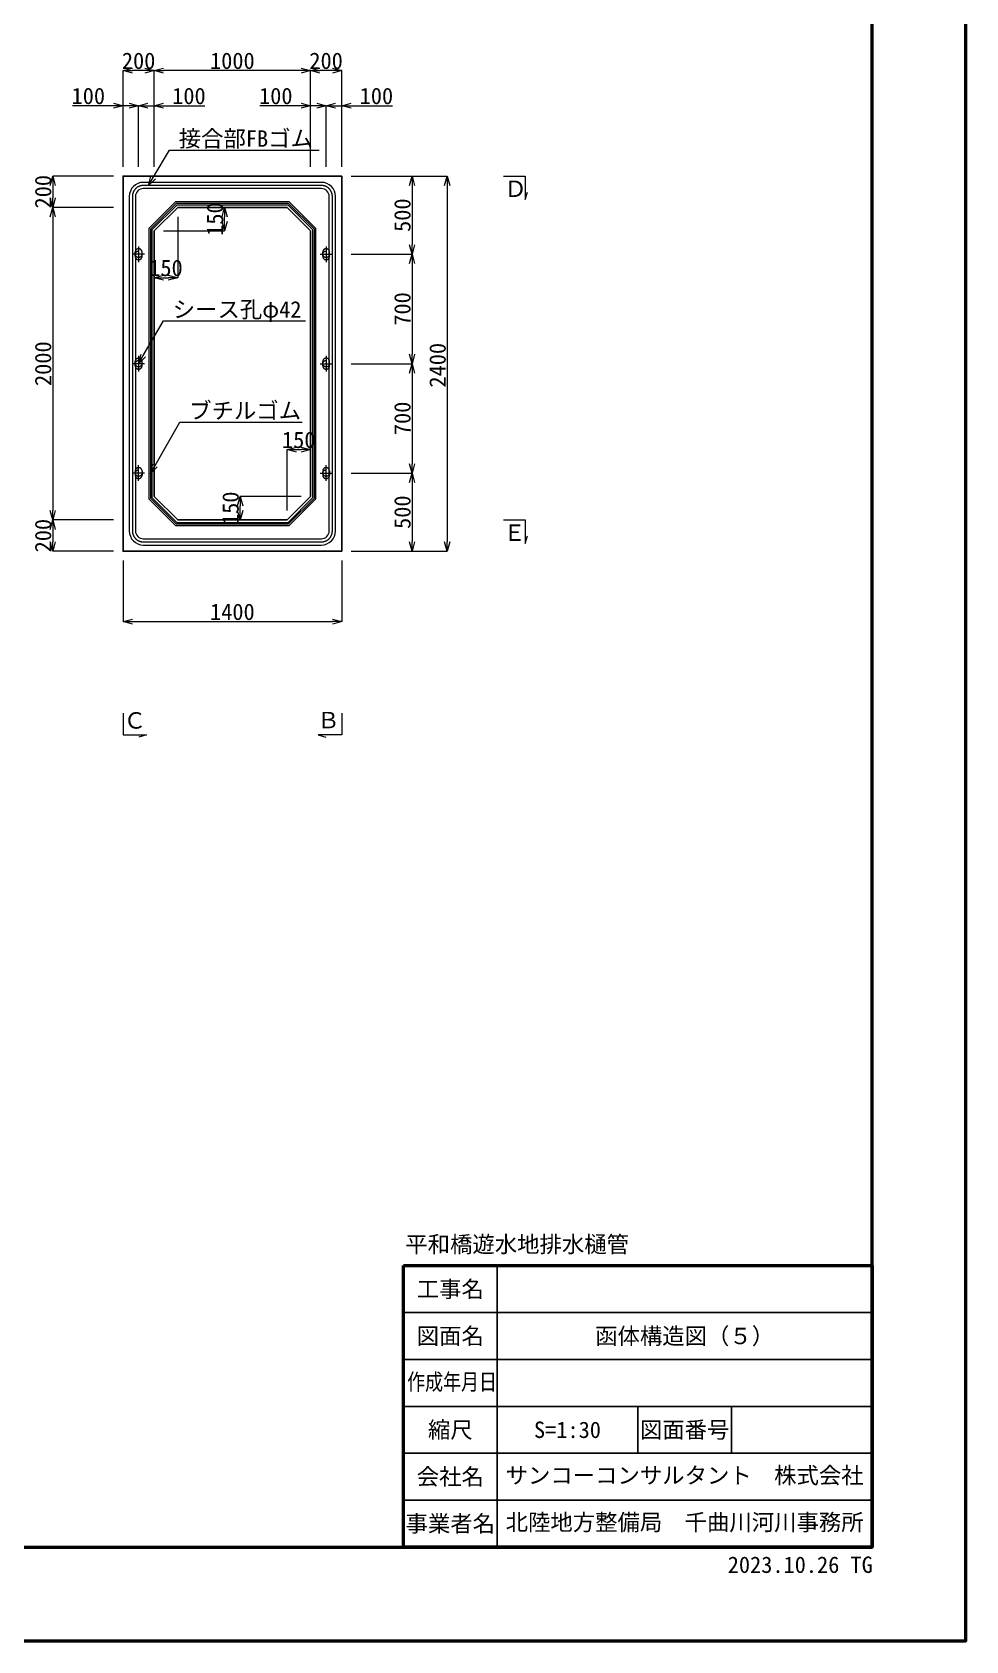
# Model space of a CAD drawing. Header units: millimetres. Extents: x 0 to 126150, y -2000 to 17820.
# Drawn here: x 120173 to 126150, y 0 to 10291 of the extents above; entities that cross this region are included whole.
import ezdxf
from ezdxf import colors
from ezdxf.entities.mleader import LeaderData, LeaderLine
from ezdxf.enums import TextEntityAlignment as Align
from ezdxf.math import Vec2, Vec3

# ---------------------------------------------------------------- set-up
doc = ezdxf.new("R2010")
doc.units = ezdxf.units.MM
doc.header["$LTSCALE"] = 30
doc.linetypes.add('CENTER2', pattern=[28.575, 19.05, -3.175, 3.175, -3.175])
doc.linetypes.add('HIDDEN2', pattern=[4.7625, 3.175, -1.5875])
for name, color, linetype, lineweight in [('0中心線', 7, 'CENTER2', 5), ('0寸法', 7, 'Continuous', 5), ('0文字', 41, 'Continuous', 5), ('1Pca-BOX', 3, 'Continuous', 25), ('1シース・トランペットシース', 4, 'HIDDEN2', 13), ('3FBゴム', 181, 'Continuous', 13), ('3ブチルゴム等', 173, 'Continuous', 13), ('D-TTL', 2, 'Continuous', 50), ('D-TTL-FRAM', 7, 'Continuous', 50), ('D-TTL-LINE', 7, 'Continuous', 25), ('D-TTL-TXT', 7, 'Continuous', 25)]:
    doc.layers.add(name, color=color, linetype=linetype, lineweight=lineweight)
doc.styles.add('寸法文字', font='MS Gothic.ttf')
doc.dimstyles.new('1／30', dxfattribs={"dimscale": 30, "dimtxt": 3.5, "dimasz": 2, "dimexe": 0, "dimexo": 2, "dimgap": 0.3, "dimtad": 1, "dimdec": 0, "dimzin": 1, "dimdsep": 46, "dimtxsty": '寸法文字', "dimblk": 'OPEN30', "dimcen": 2.5, "dimclrd": 256, "dimclre": 256, "dimclrt": 256, "dimadec": 0, "dimazin": 0, "dimtfac": 1, "dimtdec": 0, "dimtmove": 0, "dimatfit": 3, "dimldrblk": 'OPEN30', "dimfxl": 1, "dimlwd": -1, "dimlwe": -1, "dimarcsym": 0})

# ---------------------------------------------------------------- blocks, each defined once
blk = doc.blocks.new('_Open30')
at = {"color": 0, "linetype": 'ByBlock', "lineweight": -2}
for p, q in [((-1, 0.27), (0, 0)), ((0, 0), (-1, -0.27)), ((0, 0), (-1, 0))]:
    blk.add_line(p, q, dxfattribs=at)
blk = doc.blocks.new('*D337')
at = {"layer": '0寸法', "transparency": 16777216}
for p, q in [((122215, 9370), (122830, 9370)), ((122830, 9310), (122830, 7030)), ((122215, 6970), (122830, 6970))]:
    blk.add_line(p, q, dxfattribs=at)
at = {"layer": 'Defpoints', "color": 0, "transparency": 16777216}
for p in [(122155, 9370), (122155, 6970), (122830, 6970)]:
    blk.add_point(p, dxfattribs=at)
at = {"layer": '0寸法', "transparency": 16777216, "xscale": 60, "yscale": 60, "zscale": 60}
for p, rotation in [((122830, 9370), 90), ((122830, 6970), 270)]:
    blk.add_blockref('_Open30', p, dxfattribs=dict(at, rotation=rotation))
at = {"layer": '0寸法', "transparency": 16777216, "insert": (122769, 8160), "char_height": 105, "attachment_point": 5, "rotation": 90, "style": '寸法文字'}
blk.add_mtext('2400', dxfattribs=at)
blk = doc.blocks.new('*D338')
at = {"layer": '0寸法', "transparency": 16777216}
for p, q in [((120695, 9370), (120305, 9370)), ((120305, 9310), (120305, 9230)), ((120695, 9170), (120305, 9170))]:
    blk.add_line(p, q, dxfattribs=at)
at = {"layer": 'Defpoints', "color": 0, "transparency": 16777216}
for p in [(120755, 9370), (120305, 9170), (120755, 9170)]:
    blk.add_point(p, dxfattribs=at)
at = {"layer": '0寸法', "transparency": 16777216, "xscale": 60, "yscale": 60, "zscale": 60}
for p, rotation in [((120305, 9370), 90), ((120305, 9170), 270)]:
    blk.add_blockref('_Open30', p, dxfattribs=dict(at, rotation=rotation))
at = {"layer": '0寸法', "transparency": 16777216, "insert": (120244, 9270), "char_height": 105, "attachment_point": 5, "rotation": 90, "style": '寸法文字'}
blk.add_mtext('200', dxfattribs=at)
blk = doc.blocks.new('*D339')
at = {"layer": '0寸法', "transparency": 16777216}
for p, q in [((120695, 9170), (120305, 9170)), ((120305, 9110), (120305, 7230)), ((120695, 7170), (120305, 7170))]:
    blk.add_line(p, q, dxfattribs=at)
at = {"layer": 'Defpoints', "color": 0, "transparency": 16777216}
for p in [(120755, 9170), (120305, 7170), (120755, 7170)]:
    blk.add_point(p, dxfattribs=at)
at = {"layer": '0寸法', "transparency": 16777216, "xscale": 60, "yscale": 60, "zscale": 60}
for p, rotation in [((120305, 9170), 90), ((120305, 7170), 270)]:
    blk.add_blockref('_Open30', p, dxfattribs=dict(at, rotation=rotation))
at = {"layer": '0寸法', "transparency": 16777216, "insert": (120244, 8170), "char_height": 105, "attachment_point": 5, "rotation": 90, "style": '寸法文字'}
blk.add_mtext('2000', dxfattribs=at)
blk = doc.blocks.new('*D340')
at = {"layer": '0寸法', "transparency": 16777216}
for p, q in [((120695, 7170), (120305, 7170)), ((120305, 7110), (120305, 7030)), ((120695, 6970), (120305, 6970))]:
    blk.add_line(p, q, dxfattribs=at)
at = {"layer": 'Defpoints', "color": 0, "transparency": 16777216}
for p in [(120755, 7170), (120305, 6970), (120755, 6970)]:
    blk.add_point(p, dxfattribs=at)
at = {"layer": '0寸法', "transparency": 16777216, "xscale": 60, "yscale": 60, "zscale": 60}
for p, rotation in [((120305, 7170), 90), ((120305, 6970), 270)]:
    blk.add_blockref('_Open30', p, dxfattribs=dict(at, rotation=rotation))
at = {"layer": '0寸法', "transparency": 16777216, "insert": (120244, 7070), "char_height": 105, "attachment_point": 5, "rotation": 90, "style": '寸法文字'}
blk.add_mtext('200', dxfattribs=at)
blk = doc.blocks.new('*D341')
at = {"layer": '0寸法', "transparency": 16777216}
for p, q in [((121955, 9430), (121955, 10045)), ((122095, 10045), (122015, 10045)), ((122155, 9430), (122155, 10045))]:
    blk.add_line(p, q, dxfattribs=at)
at = {"layer": 'Defpoints', "color": 0, "transparency": 16777216}
for p in [(121955, 10045), (121955, 9370), (122155, 9370)]:
    blk.add_point(p, dxfattribs=at)
at = {"layer": '0寸法', "transparency": 16777216, "xscale": 60, "yscale": 60, "zscale": 60, "rotation": 180}
blk.add_blockref('_Open30', (121955, 10045), dxfattribs=at)
at = {"layer": '0寸法', "transparency": 16777216, "xscale": 60, "yscale": 60, "zscale": 60}
blk.add_blockref('_Open30', (122155, 10045), dxfattribs=at)
at = {"layer": '0寸法', "transparency": 16777216, "insert": (122055, 10107), "char_height": 105, "attachment_point": 5, "style": '寸法文字'}
blk.add_mtext('200', dxfattribs=at)
blk = doc.blocks.new('*D342')
at = {"layer": '0寸法', "transparency": 16777216}
for p, q in [((120955, 9430), (120955, 10045)), ((121895, 10045), (121015, 10045)), ((121955, 9430), (121955, 10045))]:
    blk.add_line(p, q, dxfattribs=at)
at = {"layer": 'Defpoints', "color": 0, "transparency": 16777216}
for p in [(120955, 10045), (120955, 9370), (121955, 9370)]:
    blk.add_point(p, dxfattribs=at)
at = {"layer": '0寸法', "transparency": 16777216, "xscale": 60, "yscale": 60, "zscale": 60, "rotation": 180}
blk.add_blockref('_Open30', (120955, 10045), dxfattribs=at)
at = {"layer": '0寸法', "transparency": 16777216, "xscale": 60, "yscale": 60, "zscale": 60}
blk.add_blockref('_Open30', (121955, 10045), dxfattribs=at)
at = {"layer": '0寸法', "transparency": 16777216, "insert": (121455, 10107), "char_height": 105, "attachment_point": 5, "style": '寸法文字'}
blk.add_mtext('1000', dxfattribs=at)
blk = doc.blocks.new('*D343')
at = {"layer": '0寸法', "transparency": 16777216}
for p, q in [((120755, 9430), (120755, 10045)), ((120895, 10045), (120815, 10045)), ((120955, 9430), (120955, 10045))]:
    blk.add_line(p, q, dxfattribs=at)
at = {"layer": 'Defpoints', "color": 0, "transparency": 16777216}
for p in [(120755, 10045), (120755, 9370), (120955, 9370)]:
    blk.add_point(p, dxfattribs=at)
at = {"layer": '0寸法', "transparency": 16777216, "xscale": 60, "yscale": 60, "zscale": 60, "rotation": 180}
blk.add_blockref('_Open30', (120755, 10045), dxfattribs=at)
at = {"layer": '0寸法', "transparency": 16777216, "xscale": 60, "yscale": 60, "zscale": 60}
blk.add_blockref('_Open30', (120955, 10045), dxfattribs=at)
at = {"layer": '0寸法', "transparency": 16777216, "insert": (120855, 10107), "char_height": 105, "attachment_point": 5, "style": '寸法文字'}
blk.add_mtext('200', dxfattribs=at)
blk = doc.blocks.new('*D344')
at = {"layer": '0寸法', "transparency": 16777216}
for p, q in [((121995, 9820), (121935, 9820)), ((122055, 9430), (122055, 9820)), ((122055, 9820), (122155, 9820)), ((122155, 9430), (122155, 9820)), ((122215, 9820), (122479, 9820))]:
    blk.add_line(p, q, dxfattribs=at)
at = {"layer": 'Defpoints', "color": 0, "transparency": 16777216}
for p in [(122055, 9820), (122055, 9370), (122155, 9370)]:
    blk.add_point(p, dxfattribs=at)
at = {"layer": '0寸法', "transparency": 16777216, "xscale": 60, "yscale": 60, "zscale": 60}
blk.add_blockref('_Open30', (122055, 9820), dxfattribs=at)
at = {"layer": '0寸法', "transparency": 16777216, "xscale": 60, "yscale": 60, "zscale": 60, "rotation": 180}
blk.add_blockref('_Open30', (122155, 9820), dxfattribs=at)
at = {"layer": '0寸法', "transparency": 16777216, "insert": (122377, 9882), "char_height": 105, "attachment_point": 5, "style": '寸法文字'}
blk.add_mtext('100', dxfattribs=at)
blk = doc.blocks.new('*D345')
at = {"layer": '0寸法', "transparency": 16777216}
for p, q in [((121895, 9820), (121631, 9820)), ((121955, 9430), (121955, 9820)), ((122055, 9820), (121955, 9820)), ((122055, 9430), (122055, 9820)), ((122115, 9820), (122175, 9820))]:
    blk.add_line(p, q, dxfattribs=at)
at = {"layer": 'Defpoints', "color": 0, "transparency": 16777216}
for p in [(121955, 9820), (121955, 9370), (122055, 9370)]:
    blk.add_point(p, dxfattribs=at)
at = {"layer": '0寸法', "transparency": 16777216, "xscale": 60, "yscale": 60, "zscale": 60}
blk.add_blockref('_Open30', (121955, 9820), dxfattribs=at)
at = {"layer": '0寸法', "transparency": 16777216, "xscale": 60, "yscale": 60, "zscale": 60, "rotation": 180}
blk.add_blockref('_Open30', (122055, 9820), dxfattribs=at)
at = {"layer": '0寸法', "transparency": 16777216, "insert": (121733, 9882), "char_height": 105, "attachment_point": 5, "style": '寸法文字'}
blk.add_mtext('100', dxfattribs=at)
blk = doc.blocks.new('*D346')
at = {"layer": '0寸法', "transparency": 16777216}
for p, q in [((120695, 9820), (120431, 9820)), ((120755, 9430), (120755, 9820)), ((120855, 9820), (120755, 9820)), ((120855, 9430), (120855, 9820)), ((120915, 9820), (120975, 9820))]:
    blk.add_line(p, q, dxfattribs=at)
at = {"layer": 'Defpoints', "color": 0, "transparency": 16777216}
for p in [(120855, 9820), (120755, 9370), (120855, 9370)]:
    blk.add_point(p, dxfattribs=at)
at = {"layer": '0寸法', "transparency": 16777216, "xscale": 60, "yscale": 60, "zscale": 60}
blk.add_blockref('_Open30', (120755, 9820), dxfattribs=at)
at = {"layer": '0寸法', "transparency": 16777216, "xscale": 60, "yscale": 60, "zscale": 60, "rotation": 180}
blk.add_blockref('_Open30', (120855, 9820), dxfattribs=at)
at = {"layer": '0寸法', "transparency": 16777216, "insert": (120533, 9882), "char_height": 105, "attachment_point": 5, "style": '寸法文字'}
blk.add_mtext('100', dxfattribs=at)
blk = doc.blocks.new('*D347')
at = {"layer": '0寸法', "transparency": 16777216}
for p, q in [((120795, 9820), (120735, 9820)), ((120855, 9430), (120855, 9820)), ((120855, 9820), (120955, 9820)), ((120955, 9430), (120955, 9820)), ((121015, 9820), (121279, 9820))]:
    blk.add_line(p, q, dxfattribs=at)
at = {"layer": 'Defpoints', "color": 0, "transparency": 16777216}
for p in [(120955, 9820), (120855, 9370), (120955, 9370)]:
    blk.add_point(p, dxfattribs=at)
at = {"layer": '0寸法', "transparency": 16777216, "xscale": 60, "yscale": 60, "zscale": 60}
blk.add_blockref('_Open30', (120855, 9820), dxfattribs=at)
at = {"layer": '0寸法', "transparency": 16777216, "xscale": 60, "yscale": 60, "zscale": 60, "rotation": 180}
blk.add_blockref('_Open30', (120955, 9820), dxfattribs=at)
at = {"layer": '0寸法', "transparency": 16777216, "insert": (121177, 9882), "char_height": 105, "attachment_point": 5, "style": '寸法文字'}
blk.add_mtext('100', dxfattribs=at)
blk = doc.blocks.new('*D348')
at = {"layer": '0寸法', "transparency": 16777216}
for p, q in [((122215, 9370), (122605, 9370)), ((122605, 9310), (122605, 8930)), ((122215, 8870), (122605, 8870))]:
    blk.add_line(p, q, dxfattribs=at)
at = {"layer": 'Defpoints', "color": 0, "transparency": 16777216}
for p in [(122155, 9370), (122155, 8870), (122605, 8870)]:
    blk.add_point(p, dxfattribs=at)
at = {"layer": '0寸法', "transparency": 16777216, "xscale": 60, "yscale": 60, "zscale": 60}
for p, rotation in [((122605, 9370), 90), ((122605, 8870), 270)]:
    blk.add_blockref('_Open30', p, dxfattribs=dict(at, rotation=rotation))
at = {"layer": '0寸法', "transparency": 16777216, "insert": (122544, 9120), "char_height": 105, "attachment_point": 5, "rotation": 90, "style": '寸法文字'}
blk.add_mtext('500', dxfattribs=at)
blk = doc.blocks.new('*D349')
at = {"layer": '0寸法', "transparency": 16777216}
for p, q in [((122215, 8870), (122605, 8870)), ((122605, 8810), (122605, 8230)), ((122215, 8170), (122605, 8170))]:
    blk.add_line(p, q, dxfattribs=at)
at = {"layer": 'Defpoints', "color": 0, "transparency": 16777216}
for p in [(122155, 8870), (122155, 8170), (122605, 8170)]:
    blk.add_point(p, dxfattribs=at)
at = {"layer": '0寸法', "transparency": 16777216, "xscale": 60, "yscale": 60, "zscale": 60}
for p, rotation in [((122605, 8870), 90), ((122605, 8170), 270)]:
    blk.add_blockref('_Open30', p, dxfattribs=dict(at, rotation=rotation))
at = {"layer": '0寸法', "transparency": 16777216, "insert": (122544, 8520), "char_height": 105, "attachment_point": 5, "rotation": 90, "style": '寸法文字'}
blk.add_mtext('700', dxfattribs=at)
blk = doc.blocks.new('*D350')
at = {"layer": '0寸法', "transparency": 16777216}
for p, q in [((122215, 8170), (122605, 8170)), ((122605, 8110), (122605, 7530)), ((122215, 7470), (122605, 7470))]:
    blk.add_line(p, q, dxfattribs=at)
at = {"layer": 'Defpoints', "color": 0, "transparency": 16777216}
for p in [(122155, 8170), (122155, 7470), (122605, 7470)]:
    blk.add_point(p, dxfattribs=at)
at = {"layer": '0寸法', "transparency": 16777216, "xscale": 60, "yscale": 60, "zscale": 60}
for p, rotation in [((122605, 8170), 90), ((122605, 7470), 270)]:
    blk.add_blockref('_Open30', p, dxfattribs=dict(at, rotation=rotation))
at = {"layer": '0寸法', "transparency": 16777216, "insert": (122544, 7820), "char_height": 105, "attachment_point": 5, "rotation": 90, "style": '寸法文字'}
blk.add_mtext('700', dxfattribs=at)
blk = doc.blocks.new('*D352')
at = {"layer": '0寸法', "transparency": 16777216}
for p, q in [((121165, 9170), (121405, 9170)), ((121405, 9080), (121405, 9110)), ((121015, 9020), (121405, 9020))]:
    blk.add_line(p, q, dxfattribs=at)
at = {"layer": 'Defpoints', "color": 0, "transparency": 16777216}
for p in [(121105, 9170), (121405, 9170), (120955, 9020)]:
    blk.add_point(p, dxfattribs=at)
at = {"layer": '0寸法', "transparency": 16777216, "xscale": 60, "yscale": 60, "zscale": 60}
for p, rotation in [((121405, 9170), 90), ((121405, 9020), 270)]:
    blk.add_blockref('_Open30', p, dxfattribs=dict(at, rotation=rotation))
at = {"layer": '0寸法', "transparency": 16777216, "insert": (121344, 9095), "char_height": 105, "attachment_point": 5, "rotation": 90, "style": '寸法文字'}
blk.add_mtext('150', dxfattribs=at)
blk = doc.blocks.new('*D353')
at = {"layer": '0寸法', "transparency": 16777216}
for p, q in [((121105, 9110), (121105, 8720)), ((120955, 8960), (120955, 8720)), ((121015, 8720), (121045, 8720))]:
    blk.add_line(p, q, dxfattribs=at)
at = {"layer": 'Defpoints', "color": 0, "transparency": 16777216}
for p in [(121105, 9170), (120955, 9020), (121105, 8720)]:
    blk.add_point(p, dxfattribs=at)
at = {"layer": '0寸法', "transparency": 16777216, "xscale": 60, "yscale": 60, "zscale": 60, "rotation": 180}
blk.add_blockref('_Open30', (120955, 8720), dxfattribs=at)
at = {"layer": '0寸法', "transparency": 16777216, "xscale": 60, "yscale": 60, "zscale": 60}
blk.add_blockref('_Open30', (121105, 8720), dxfattribs=at)
at = {"layer": '0寸法', "transparency": 16777216, "insert": (121030, 8782), "char_height": 105, "attachment_point": 5, "style": '寸法文字'}
blk.add_mtext('150', dxfattribs=at)
blk = doc.blocks.new('*D354')
at = {"layer": '0寸法', "transparency": 16777216}
for p, q in [((121805, 7230), (121805, 7620)), ((121865, 7620), (121895, 7620)), ((121955, 7380), (121955, 7620))]:
    blk.add_line(p, q, dxfattribs=at)
at = {"layer": 'Defpoints', "color": 0, "transparency": 16777216}
for p in [(121955, 7620), (121955, 7320), (121805, 7170)]:
    blk.add_point(p, dxfattribs=at)
at = {"layer": '0寸法', "transparency": 16777216, "xscale": 60, "yscale": 60, "zscale": 60, "rotation": 180}
blk.add_blockref('_Open30', (121805, 7620), dxfattribs=at)
at = {"layer": '0寸法', "transparency": 16777216, "xscale": 60, "yscale": 60, "zscale": 60}
blk.add_blockref('_Open30', (121955, 7620), dxfattribs=at)
at = {"layer": '0寸法', "transparency": 16777216, "insert": (121880, 7682), "char_height": 105, "attachment_point": 5, "style": '寸法文字'}
blk.add_mtext('150', dxfattribs=at)
blk = doc.blocks.new('*D355')
at = {"layer": '0寸法', "transparency": 16777216}
for p, q in [((121895, 7320), (121505, 7320)), ((121505, 7230), (121505, 7260)), ((121745, 7170), (121505, 7170))]:
    blk.add_line(p, q, dxfattribs=at)
at = {"layer": 'Defpoints', "color": 0, "transparency": 16777216}
for p in [(121505, 7320), (121955, 7320), (121805, 7170)]:
    blk.add_point(p, dxfattribs=at)
at = {"layer": '0寸法', "transparency": 16777216, "xscale": 60, "yscale": 60, "zscale": 60}
for p, rotation in [((121505, 7320), 90), ((121505, 7170), 270)]:
    blk.add_blockref('_Open30', p, dxfattribs=dict(at, rotation=rotation))
at = {"layer": '0寸法', "transparency": 16777216, "insert": (121444, 7245), "char_height": 105, "attachment_point": 5, "rotation": 90, "style": '寸法文字'}
blk.add_mtext('150', dxfattribs=at)
blk = doc.blocks.new('*D356')
at = {"layer": '0寸法', "transparency": 16777216}
for p, q in [((122215, 7470), (122605, 7470)), ((122605, 7410), (122605, 7030)), ((122215, 6970), (122605, 6970))]:
    blk.add_line(p, q, dxfattribs=at)
at = {"layer": 'Defpoints', "color": 0, "transparency": 16777216}
for p in [(122155, 7470), (122155, 6970), (122605, 6970)]:
    blk.add_point(p, dxfattribs=at)
at = {"layer": '0寸法', "transparency": 16777216, "xscale": 60, "yscale": 60, "zscale": 60}
for p, rotation in [((122605, 7470), 90), ((122605, 6970), 270)]:
    blk.add_blockref('_Open30', p, dxfattribs=dict(at, rotation=rotation))
at = {"layer": '0寸法', "transparency": 16777216, "insert": (122544, 7220), "char_height": 105, "attachment_point": 5, "rotation": 90, "style": '寸法文字'}
blk.add_mtext('500', dxfattribs=at)
blk = doc.blocks.new('*D388')
at = {"layer": '0寸法', "transparency": 16777216}
for p, q in [((120755, 6910), (120755, 6520)), ((122155, 6910), (122155, 6520)), ((120815, 6520), (122095, 6520))]:
    blk.add_line(p, q, dxfattribs=at)
at = {"layer": 'Defpoints', "color": 0, "transparency": 16777216}
for p in [(120755, 6970), (122155, 6970), (122155, 6520)]:
    blk.add_point(p, dxfattribs=at)
at = {"layer": '0寸法', "transparency": 16777216, "xscale": 60, "yscale": 60, "zscale": 60, "rotation": 180}
blk.add_blockref('_Open30', (120755, 6520), dxfattribs=at)
at = {"layer": '0寸法', "transparency": 16777216, "xscale": 60, "yscale": 60, "zscale": 60}
blk.add_blockref('_Open30', (122155, 6520), dxfattribs=at)
at = {"layer": '0寸法', "transparency": 16777216, "insert": (121455, 6582), "char_height": 105, "attachment_point": 5, "style": '寸法文字'}
blk.add_mtext('1400', dxfattribs=at)

msp = doc.modelspace()

# ---------------------------------------------------------------- linework, layer by layer
at = {"layer": '0中心線', "lineweight": 9}
for p, q in [((120892.1, 8870), (120818.1, 8870)), ((120855.1, 8920), (120855.1, 8820)), ((122018.1, 8870), (122092.1, 8870)), ((122055.1, 8920), (122055.1, 8820)), ((120892.1, 8170), (120818.1, 8170)), ((120855.1, 8220), (120855.1, 8120)), ((122018.1, 8170), (122092.1, 8170)), ((122055.1, 8220), (122055.1, 8120)), ((120855.1, 7420), (120855.1, 7520)), ((122055.1, 7420), (122055.1, 7520)), ((120892.1, 7470), (120818.1, 7470)), ((122018.1, 7470), (122092.1, 7470))]:
    msp.add_line(p, q, dxfattribs=at)
at = {"layer": '0中心線', "ltscale": 10}
msp.add_lwpolyline([(122025.1, 7030, 0.4142136), (122095.1, 7100), (122095.1, 9240, 0.4142136), (122025.1, 9310), (120885.1, 9310, 0.4142136), (120815.1, 9240), (120815.1, 7100, 0.4142136), (120885.1, 7030), (122025.2, 7030)], format="xyb", dxfattribs=at)
at = {"layer": '0中心線', "linetype": 'Continuous'}
msp.add_lwpolyline([(121815.4, 7145), (121980.1, 7309.6), (121980.1, 9030.4), (121815.4, 9195), (121094.7, 9195), (120930.1, 9030.4), (120930.1, 7309.6), (121094.7, 7145)], close=True, dxfattribs=at)
at = {"layer": '0文字'}
for points in [[(123191, 9370), (123330.1, 9370), (123330.1, 9219.4), (123344.7, 9267.9)], [(123191, 7170), (123330.1, 7170), (123330.1, 7019.4), (123344.7, 7067.9)], [(120755.1, 5934.1), (120755.1, 5795), (120905.7, 5795), (120857.2, 5780.3)], [(122155.1, 5934.1), (122155.1, 5795), (122004.5, 5795), (122053, 5780.3)]]:
    msp.add_lwpolyline(points, dxfattribs=at)
at = {"layer": '1Pca-BOX'}
for points in [[(122155.1, 9370), (122155.1, 6970), (120755.1, 6970), (120755.1, 9370)], [(121955.1, 9020), (121955.1, 7320), (121805.1, 7170), (121105.1, 7170), (120955.1, 7320), (120955.1, 9020), (121105.1, 9170), (121805.1, 9170)]]:
    msp.add_lwpolyline(points, close=True, dxfattribs=at)
at = {"layer": '1シース・トランペットシース', "lineweight": 9}
for p, q in [((120833.1, 8857), (120833.1, 8883)), ((120877.1, 8857), (120877.1, 8883)), ((122033.1, 8857), (122033.1, 8883)), ((122077.1, 8857), (122077.1, 8883)), ((120833.1, 8157), (120833.1, 8183)), ((120877.1, 8157), (120877.1, 8183)), ((122033.1, 8157), (122033.1, 8183)), ((122077.1, 8157), (122077.1, 8183)), ((120833.1, 7483), (120833.1, 7457)), ((120877.1, 7483), (120877.1, 7457)), ((122033.1, 7483), (122033.1, 7457)), ((122077.1, 7483), (122077.1, 7457))]:
    msp.add_line(p, q, dxfattribs=at)
for centre in [(120855.1, 8870), (122055.1, 8870), (120855.1, 8170), (122055.1, 8170), (120855.1, 7470), (122055.1, 7470)]:
    msp.add_circle(centre, 21, dxfattribs=at)
for centre, start, end in [((120855.1, 8883), 0, 180), ((120855.1, 8857), 180, 0), ((122055.1, 8883), 0, 180), ((122055.1, 8857), 180, 0), ((120855.1, 8183), 0, 180), ((120855.1, 8157), 180, 0), ((122055.1, 8183), 0, 180), ((122055.1, 8157), 180, 0), ((120855.1, 7483), 0, 180), ((120855.1, 7457), 180, 0), ((122055.1, 7483), 0, 180), ((122055.1, 7457), 180, 0)]:
    msp.add_arc(centre, 22, start, end, dxfattribs=at)
at = {"layer": '3FBゴム'}
for points in [[(120885.1, 9330, 0.4142136), (120795.1, 9240), (120795.1, 7100, 0.4142136), (120885.1, 7010), (122025.1, 7010, 0.4142136), (122115.1, 7100), (122115.1, 9240, 0.4142136), (122025.1, 9330)], [(120835.1, 7100, 0.4142136), (120885.1, 7050), (122025.1, 7050, 0.4142136), (122075.1, 7100), (122075.1, 9240, 0.4142136), (122025.1, 9290), (120885.1, 9290, 0.4142136), (120835.1, 9240)]]:
    msp.add_lwpolyline(points, format="xyb", close=True, dxfattribs=at)
at = {"layer": '3ブチルゴム等', "linetype": 'Continuous'}
for points in [[(121990.1, 9034.5), (121819.6, 9205), (121090.6, 9205), (120920.1, 9034.5), (120920.1, 7305.5), (121090.6, 7135), (121819.6, 7135), (121990.1, 7305.5)], [(121098.9, 7155), (121811.3, 7155), (121970.1, 7313.8), (121970.1, 9026.2), (121811.3, 9185), (121098.9, 9185), (120940.1, 9026.2), (120940.1, 7313.8)]]:
    msp.add_lwpolyline(points, close=True, dxfattribs=at)
at = {"layer": 'D-TTL'}
for points in [[(100920, 0), (126150, 0), (126150, 17820), (100920, 17820)], [(101520, 600), (125550, 600), (125550, 17220), (101520, 17220)]]:
    msp.add_lwpolyline(points, close=True, dxfattribs=at)
at = {"layer": 'D-TTL-FRAM'}
for p, q in [((122550, 2400), (125550, 2400)), ((122550, 600), (122550, 2400)), ((125550, 2400), (125550, 600)), ((125550, 600), (122550, 600))]:
    msp.add_line(p, q, dxfattribs=at)
at = {"layer": 'D-TTL-LINE'}
for p, q in [((123150, 2400), (123150, 600)), ((122550, 2100), (125550, 2100)), ((125550, 1800), (122550, 1800)), ((122550, 1500), (125550, 1500)), ((124050, 1500), (124050, 1200)), ((124650, 1500), (124650, 1200)), ((125550, 1200), (122550, 1200)), ((122550, 900), (125550, 900))]:
    msp.add_line(p, q, dxfattribs=at)

# ---------------------------------------------------------------- texts
at = {"layer": '0文字', "style": '寸法文字'}
for s, p in [('Ｄ', (123195.8, 9236.4)), ('Ｅ', (123190.1, 7036.4)), ('Ｃ', (120759.2, 5835.3)), ('Ｂ', (121998.4, 5837.4))]:
    msp.add_text(s, height=105, dxfattribs=at).set_placement(p)
at = {"layer": 'D-TTL-TXT', "style": '寸法文字'}
msp.add_text('平和橋遊水地排水樋管', height=105, dxfattribs=at).set_placement((122561.9, 2452.7), align=Align.BOTTOM_LEFT)
for s, p in [('工事名', (122850, 2250)), ('図面名', (122850, 1950)), ('函体構造図（５）', (124350, 1950)), ('縮尺', (122850, 1350)), ('S=1:30', (123600, 1350)), ('図面番号', (124350, 1350)), ('会社名', (122850, 1050)), ('事業者名', (122850, 750))]:
    msp.add_text(s, height=105, dxfattribs=at).set_placement(p, align=Align.MIDDLE_CENTER)
at = {"layer": 'D-TTL-TXT', "style": '寸法文字', "width": 0.84179}
msp.add_text('作成年月日', height=105, dxfattribs=at).set_placement((122574.2, 1604), (123148.5, 1604), align=Align.FIT)
at = {"layer": 'D-TTL-TXT', "color": 7, "style": '寸法文字'}
for s, p in [('サンコーコンサルタント\u3000株式会社', (124350, 1058.6)), ('北陸地方整備局  千曲川河川事務所', (124350, 758.6))]:
    msp.add_text(s, height=105, dxfattribs=at).set_placement(p, align=Align.MIDDLE_CENTER)
at = {"layer": 'Defpoints', "style": '寸法文字'}
msp.add_text('2023.10.26 TG', height=105, dxfattribs=at).set_placement((125554.5, 434.4), align=Align.RIGHT)

# ---------------------------------------------------------------- dimensions: what is measured, and where the dimension line sits
at = {"layer": '0寸法'}
for base, p1, p2, picture, middle in [((120755.1, 10045), (120955.1, 9370), (120755.1, 9370), '*D343', (120855.1, 10045)), ((121955.1, 10045), (122155.1, 9370), (121955.1, 9370), '*D341', (122055.1, 10045)), ((120855.1, 9820), (120755.1, 9370), (120855.1, 9370), '*D346', (120533.1, 9820)), ((122055.1, 9820), (122155.1, 9370), (122055.1, 9370), '*D344', (122377.1, 9820)), ((121105.1, 8720), (120955.1, 9020), (121105.1, 9170), '*D353', (121030.1, 8720)), ((121955.1, 7620), (121805.1, 7170), (121955.1, 7320), '*D354', (121880.1, 7620))]:
    dim = msp.add_linear_dim(base=base, p1=p1, p2=p2, dimstyle='1／30', dxfattribs=at)
    dim.commit()
    dim.dimension.update_dxf_attribs({"geometry": picture, "text_midpoint": middle, "dimtype": 160})
for base, p1, p2, picture, middle in [((120955.1, 10045), (121955.1, 9370), (120955.1, 9370), '*D342', (121455.1, 10106.5)), ((120955.1, 9820), (120855.1, 9370), (120955.1, 9370), '*D347', (121177.1, 9881.5)), ((121955.1, 9820), (122055.1, 9370), (121955.1, 9370), '*D345', (121733.1, 9881.5)), ((122155.1, 6520), (120755.1, 6970), (122155.1, 6970), '*D388', (121455.1, 6581.5))]:
    dim = msp.add_linear_dim(base=base, p1=p1, p2=p2, dimstyle='1／30', dxfattribs=at)
    dim.commit()
    dim.dimension.update_dxf_attribs({"geometry": picture, "text_midpoint": middle})
for base, p1, p2, picture, middle in [((120305.1, 9170), (120755.1, 9370), (120755.1, 9170), '*D338', (120305.1, 9270)), ((122830.1, 6970), (122155.1, 9370), (122155.1, 6970), '*D337', (122830.1, 8160)), ((121405.1, 9170), (120955.1, 9020), (121105.1, 9170), '*D352', (121405.1, 9095)), ((121505.1, 7320), (121805.1, 7170), (121955.1, 7320), '*D355', (121505.1, 7245)), ((120305.1, 6970), (120755.1, 7170), (120755.1, 6970), '*D340', (120305.1, 7070))]:
    dim = msp.add_linear_dim(base=base, p1=p1, p2=p2, angle=90, dimstyle='1／30', dxfattribs=at)
    dim.commit()
    dim.dimension.update_dxf_attribs({"geometry": picture, "text_midpoint": middle, "dimtype": 160})
for base, p1, p2, picture, middle in [((122605.1, 8870), (122155.1, 9370), (122155.1, 8870), '*D348', (122543.6, 9120)), ((120305.1, 7170), (120755.1, 9170), (120755.1, 7170), '*D339', (120243.6, 8170)), ((122605.1, 8170), (122155.1, 8870), (122155.1, 8170), '*D349', (122543.6, 8520)), ((122605.1, 7470), (122155.1, 8170), (122155.1, 7470), '*D350', (122543.6, 7820)), ((122605.1, 6970), (122155.1, 7470), (122155.1, 6970), '*D356', (122543.6, 7220))]:
    dim = msp.add_linear_dim(base=base, p1=p1, p2=p2, angle=90, dimstyle='1／30', dxfattribs=at)
    dim.commit()
    dim.dimension.update_dxf_attribs({"geometry": picture, "text_midpoint": middle})

# ---------------------------------------------------------------- leaders
at = {"layer": '0文字'}
ml = msp.add_multileader_mtext('Standard', dxfattribs=at)
ml.set_content('接合部FBゴム', color=256, style='寸法文字')
ml.set_leader_properties(color=256, linetype='ByLayer', lineweight=-1)
ml.set_arrow_properties(name='OPEN30')
ml.build(insert=Vec2(0, 0))
ml.multileader.update_dxf_attribs({"text_left_attachment_type": 6, "text_right_attachment_type": 5, "dogleg_length": 0, "arrow_head_size": 60, "scale": 30})
ctx = ml.context
ctx.base_point, ctx.scale, ctx.char_height, ctx.arrow_head_size, ctx.landing_gap_size, ctx.plane_origin = Vec3(121051.7, 9536.7), 30, 105, 60, 60, Vec3(120917.6, 9310)
ctx.left_attachment, ctx.right_attachment = 6, 5
notes = []
notes.append((ctx, [(0, (1, 1, 0), (121051.7, 9536.7), (1, 0), 0, [(0, [(120917.6, 9310)], 0, [])])]))
ctx.mtext.insert, ctx.mtext.flow_direction = Vec3(121111.7, 9662.7), 5
ml = msp.add_multileader_mtext('Standard', dxfattribs=at)
ml.set_content('シース孔φ42', color=256, style='寸法文字')
ml.set_leader_properties(color=256, linetype='ByLayer', lineweight=-1)
ml.set_arrow_properties(name='OPEN30')
ml.build(insert=Vec2(0, 0))
ml.multileader.update_dxf_attribs({"text_left_attachment_type": 6, "text_right_attachment_type": 5, "dogleg_length": 0, "arrow_head_size": 60, "scale": 30})
ctx = ml.context
ctx.base_point, ctx.scale, ctx.char_height, ctx.arrow_head_size, ctx.landing_gap_size, ctx.plane_origin = Vec3(121013.2, 8443.8), 30, 105, 60, 60, Vec3(120855.1, 8630)
ctx.left_attachment, ctx.right_attachment = 6, 5
notes.append((ctx, [(0, (1, 1, 0), (121013.2, 8443.8), (1, 0), 0, [(0, [(120855.1, 8170)], 0, [])])]))
ctx.mtext.insert, ctx.mtext.flow_direction = Vec3(121073.2, 8569.8), 5
ml = msp.add_multileader_mtext('Standard', dxfattribs=at)
ml.set_content('ブチルゴム', color=256, style='寸法文字')
ml.set_leader_properties(color=256, linetype='ByLayer', lineweight=-1)
ml.set_arrow_properties(name='OPEN30')
ml.build(insert=Vec2(0, 0))
ml.multileader.update_dxf_attribs({"text_left_attachment_type": 6, "text_right_attachment_type": 5, "dogleg_length": 0, "arrow_head_size": 60, "scale": 30})
ctx = ml.context
ctx.base_point, ctx.scale, ctx.char_height, ctx.arrow_head_size, ctx.landing_gap_size, ctx.plane_origin = Vec3(121118.6, 7796.5), 30, 105, 60, 60, Vec3(120930.1, 7470)
ctx.left_attachment, ctx.right_attachment = 6, 5
notes.append((ctx, [(0, (1, 1, 0), (121118.6, 7796.5), (1, 0), 0, [(0, [(120930.1, 7466.8)], 0, [])])]))
ctx.mtext.insert, ctx.mtext.flow_direction = Vec3(121178.6, 7922.5), 5
for ctx, leaders in notes:
    for number, flags, end, landing, length, lines in leaders:
        leader = LeaderData()
        leader.index, (leader.has_last_leader_line, leader.has_dogleg_vector, leader.attachment_direction) = number, flags
        leader.last_leader_point, leader.dogleg_vector, leader.dogleg_length = Vec3(end), Vec3(landing), length
        for number, points, colour, breaks in lines:
            line = LeaderLine()
            line.index, line.vertices, line.color, line.breaks = number, Vec3.list(points), colors.encode_raw_color(colour), breaks
            leader.lines.append(line)
        ctx.leaders.append(leader)

doc.saveas('drawing.dxf')
